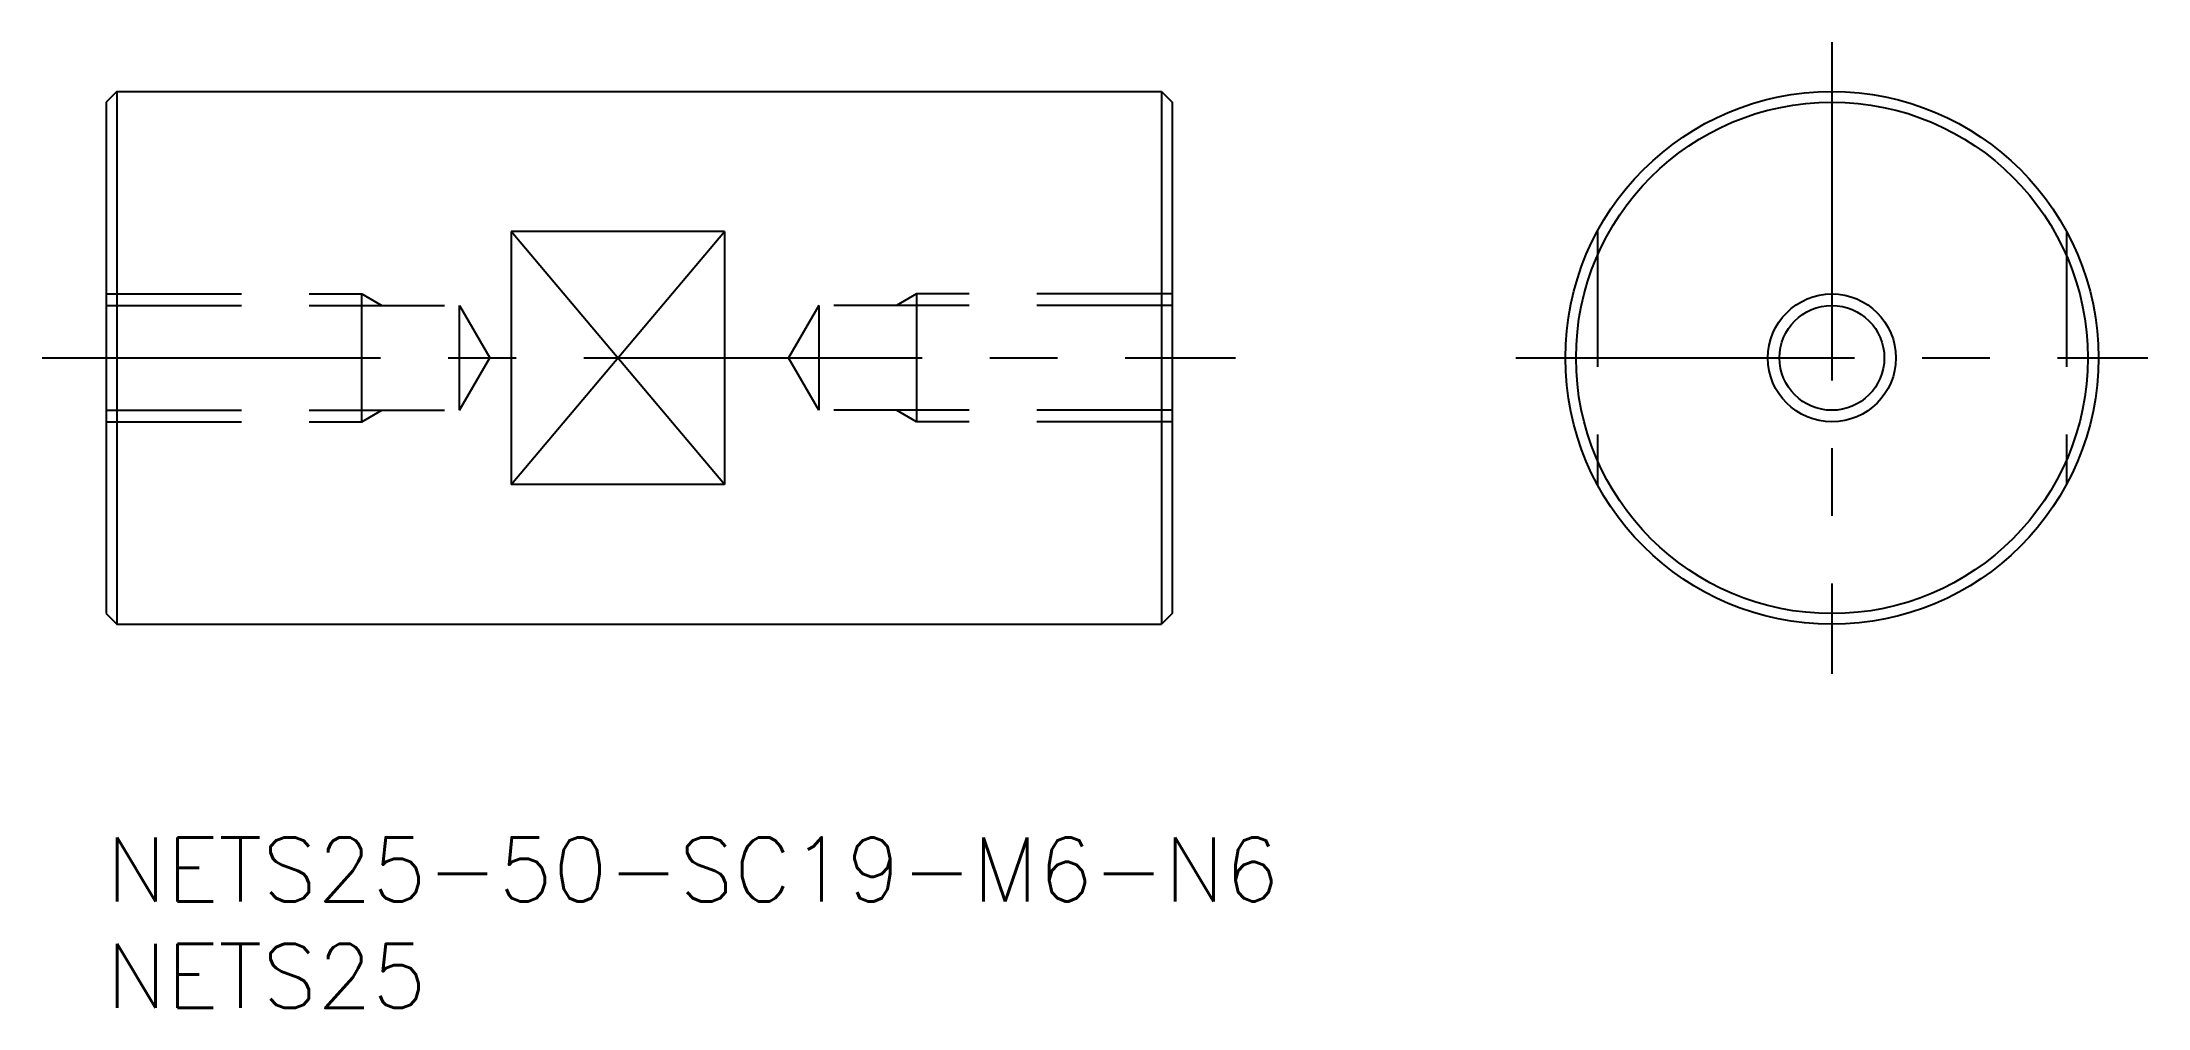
# Model space of a CAD drawing. Extents: x -3 to 95.8, y -8 to 37.3.
import ezdxf

# ---------------------------------------------------------------- set-up
doc = ezdxf.new("R2010")
doc.units = 0
doc.header["$LTSCALE"] = 0.5
doc.linetypes.add('CENTER', pattern=[50.8, 31.75, -6.35, 6.35, -6.35])
doc.linetypes.add('DASHED', pattern=[19.05, 12.7, -6.35])
for name, color, linetype in [('MSM_CENTER', 1, 'CENTER'), ('MSM_CONTINUOUS', 7, 'CONTINUOUS'), ('MSM_DASHED', 4, 'DASHED'), ('MSM_NARROW', 5, 'CONTINUOUS'), ('MSM_PART_NUMBER', 7, 'CONTINUOUS')]:
    doc.layers.add(name, color=color, linetype=linetype)
doc.styles.get("Standard").update_dxf_attribs({"font": 'txt.shx', "height": 3, "bigfont": 'bigfont.shx'})

# ---------------------------------------------------------------- blocks, each defined once
blk = doc.blocks.new('*U16')
at = {"layer": 'MSM_PART_NUMBER'}
blk.add_text('NETS25-50-SC19-M6-N6', height=3, dxfattribs=at).set_placement((0, -3))
blk = doc.blocks.new('*U17')
at = {"layer": 'MSM_PART_NUMBER'}
blk.add_text('NETS25', height=3, dxfattribs=at).set_placement((0, -8))

msp = doc.modelspace()

# ---------------------------------------------------------------- linework, layer by layer
at = {"layer": 'MSM_CENTER'}
for p, q in [((80.938, 37.319), (80.938, 7.681)), ((-3, 22.5), (52.971, 22.5)), ((66.119, 22.5), (95.756, 22.5))]:
    msp.add_line(p, q, dxfattribs=at)
at = {"layer": 'MSM_CONTINUOUS'}
for p, q in [((0.5, 35), (0, 34.5)), ((0.5, 35), (49.5, 35)), ((0.5, 35), (0.5, 10)), ((49.5, 35), (50, 34.5)), ((49.5, 35), (49.5, 10)), ((0, 34.5), (0, 10.5)), ((50, 34.5), (50, 10.5)), ((19, 28.437), (19, 16.563)), ((29, 28.437), (19, 28.437)), ((29, 28.437), (29, 16.563)), ((29, 16.563), (19, 16.563)), ((0, 10.5), (0.5, 10)), ((0.5, 10), (49.5, 10)), ((50, 10.5), (49.5, 10))]:
    msp.add_line(p, q, dxfattribs=at)
for radius in [12.5, 12, 2.458]:
    msp.add_circle((80.938, 22.5), radius, dxfattribs=at)
at = {"layer": 'MSM_DASHED'}
for p, q in [((69.938, 28.437), (69.938, 16.563)), ((91.938, 28.437), (91.938, 16.563)), ((0, 25.5), (12, 25.5)), ((0, 24.958), (16.581, 24.958)), ((12, 19.5), (12, 25.5)), ((12, 25.5), (12.938, 24.958)), ((16.581, 20.041), (16.581, 24.958)), ((16.581, 24.958), (18, 22.5)), ((33.419, 24.958), (32, 22.5)), ((50, 24.958), (33.419, 24.958)), ((33.419, 24.958), (33.419, 20.041)), ((38, 25.5), (37.062, 24.958)), ((50, 25.5), (38, 25.5)), ((38, 25.5), (38, 19.5)), ((16.581, 20.041), (18, 22.5)), ((33.419, 20.041), (32, 22.5)), ((0, 20.041), (16.581, 20.041)), ((12, 19.5), (12.938, 20.041)), ((50, 20.041), (33.419, 20.041)), ((38, 19.5), (37.062, 20.041)), ((0, 19.5), (12, 19.5)), ((50, 19.5), (38, 19.5))]:
    msp.add_line(p, q, dxfattribs=at)
at = {"layer": 'MSM_NARROW'}
for p, q in [((19, 16.563), (29, 28.437)), ((29, 16.563), (19, 28.437))]:
    msp.add_line(p, q, dxfattribs=at)
msp.add_circle((80.938, 22.5), 3, dxfattribs=at)

# ---------------------------------------------------------------- block references
at = {"layer": 'MSM_CONTINUOUS'}
for name in ['*U16', '*U17']:
    msp.add_blockref(name, (0, 0), dxfattribs=at)

doc.saveas('drawing.dxf')
